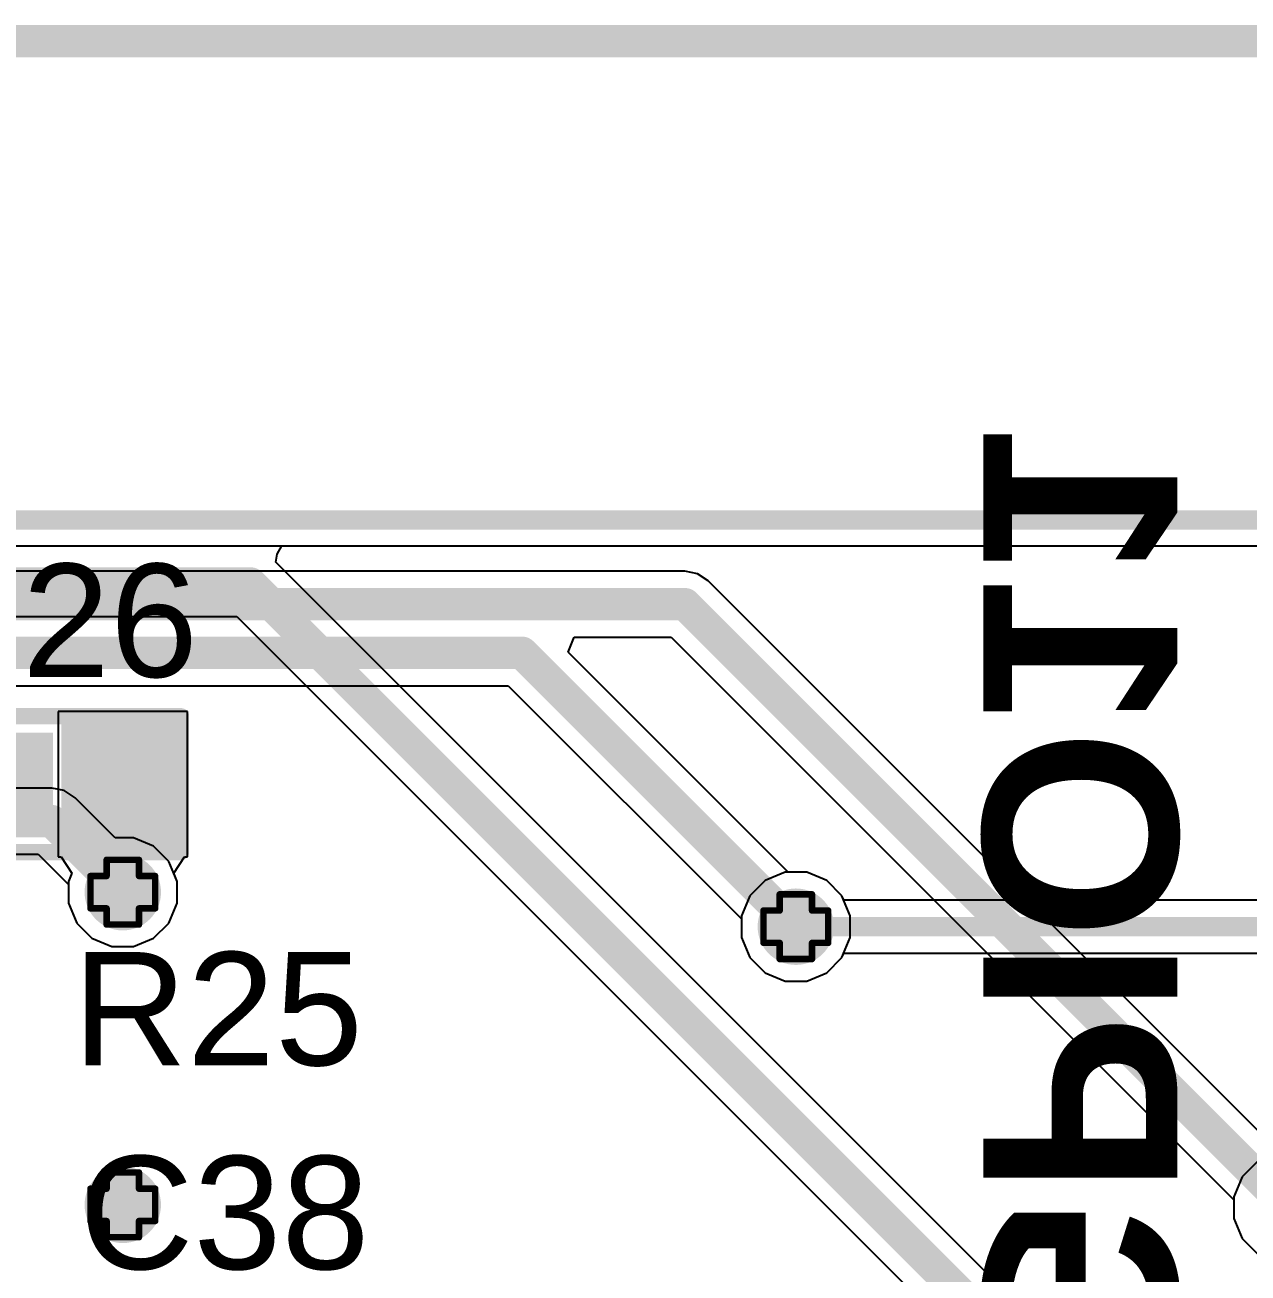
# Model space of a CAD drawing. Header units: inches. Extents: x -25 to 271, y -41 to 15.
# Drawn here: x 46.8 to 56.4, y 1.1 to 10.9 of the extents above; entities that cross this region are included whole.
import ezdxf

# ---------------------------------------------------------------- set-up
doc = ezdxf.new("R2010")
doc.units = ezdxf.units.IN
for name, color, linetype in [('Board_outline', 216, 'Continuous'), ('Bottom Layer', 5, 'Continuous'), ('Bottom Overlay', 54, 'Continuous'), ('Dimensions', 6, 'Continuous'), ('Drill Drawing', 1, 'Continuous'), ('Top Glue Points', 56, 'Continuous'), ('Top Layer', 1, 'Continuous'), ('Top Overlay', 2, 'Continuous'), ('Top Paste', 8, 'Continuous'), ('Top Solder', 216, 'Continuous'), ('Via Holes', 16, 'Continuous')]:
    doc.layers.add(name, color=color, linetype=linetype)
doc.styles.add('Arial', font='', dxfattribs={"height": 0.2})
doc.styles.add('Arial_Bold', font='', dxfattribs={"height": 0.2})
doc.styles.get('Arial').set_extended_font_data('Arial')
doc.styles.get('Arial_Bold').set_extended_font_data('Arial', bold=True)

# ---------------------------------------------------------------- blocks, each defined once
blk = doc.blocks.new('RES_0603_123')
at = {"layer": 'Top Layer'}
for points in [[(-0.381, 0.4445), (-0.381, -0.4445), (-1.143, -0.4445), (-1.143, 0.4445)], [(1.143, 0.4445), (1.143, -0.4445), (0.381, -0.4445), (0.381, 0.4445)]]:
    blk.add_hatch(color=1, dxfattribs=at).paths.add_polyline_path(points)
at = {"layer": 'Top Paste'}
for points in [[(-0.381, 0.4445), (-0.381, -0.4445), (-1.143, -0.4445), (-1.143, 0.4445)], [(1.143, 0.4445), (1.143, -0.4445), (0.381, -0.4445), (0.381, 0.4445)]]:
    blk.add_hatch(color=8, dxfattribs=at).paths.add_polyline_path(points)
at = {"layer": 'Top Solder'}
for points in [[(-0.2794, 0.5461), (-0.2794, -0.5461), (-1.2446, -0.5461), (-1.2446, 0.5461)], [(1.2446, 0.5461), (1.2446, -0.5461), (0.2794, -0.5461), (0.2794, 0.5461)]]:
    blk.add_hatch(color=216, dxfattribs=at).paths.add_polyline_path(points)
at = {"layer": 'Top Overlay'}
for points in [[(-1.2192, 0.5334, 0.127, 0.127, 0), (-1.2192, -0.5334, 0.127, 0.127, 0)], [(1.2192, 0.5334, 0.127, 0.127, 0), (-1.2192, 0.5334, 0.127, 0.127, 0)], [(1.2192, 0.5334, 0.127, 0.127, 0), (1.2192, -0.5334, 0.127, 0.127, 0)], [(1.2192, -0.5334, 0.127, 0.127, 0), (-1.2192, -0.5334, 0.127, 0.127, 0)]]:
    blk.add_lwpolyline(points, format="xyseb", dxfattribs=at)
for points in [[(-1.25095, 0.5334, 0.0635, 0.0635, 1), (-1.18745, 0.5334, 0.0635, 0.0635, 1)], [(-1.25095, 0.5334, 0.0635, 0.0635, 1), (-1.18745, 0.5334, 0.0635, 0.0635, 1)], [(1.18745, 0.5334, 0.0635, 0.0635, 1), (1.25095, 0.5334, 0.0635, 0.0635, 1)], [(1.18745, 0.5334, 0.0635, 0.0635, 1), (1.25095, 0.5334, 0.0635, 0.0635, 1)], [(-1.25095, -0.5334, 0.0635, 0.0635, 1), (-1.18745, -0.5334, 0.0635, 0.0635, 1)], [(-1.25095, -0.5334, 0.0635, 0.0635, 1), (-1.18745, -0.5334, 0.0635, 0.0635, 1)], [(1.18745, -0.5334, 0.0635, 0.0635, 1), (1.25095, -0.5334, 0.0635, 0.0635, 1)], [(1.18745, -0.5334, 0.0635, 0.0635, 1), (1.25095, -0.5334, 0.0635, 0.0635, 1)]]:
    blk.add_lwpolyline(points, format="xyseb", close=True, dxfattribs=at)

msp = doc.modelspace()

# ---------------------------------------------------------------- hatches: boundary and pattern name
at = {"layer": 'Bottom Layer'}
h = msp.add_hatch(color=5, dxfattribs=at)
edge = h.paths.add_edge_path()
edge.add_arc((47.5691, 4.0894), 0.3, 0, 360)
h = msp.add_hatch(color=5, dxfattribs=at)
edge = h.paths.add_edge_path()
edge.add_arc((52.8526, 3.8187), 0.3, 0, 360)
h = msp.add_hatch(color=5, dxfattribs=at)
edge = h.paths.add_edge_path()
edge.add_arc((47.5691, 1.6355), 0.3, 0, 360)
at = {"layer": 'Top Glue Points'}
msp.add_hatch(color=56, dxfattribs=at).paths.add_polyline_path([(46.621, 5.3412), (46.621, 4.5411), (47.0208, 4.5411), (47.0208, 5.3412)])
at = {"layer": 'Top Layer'}
h = msp.add_hatch(color=1, dxfattribs=at)
edge = h.paths.add_edge_path()
edge.add_arc((47.5691, 4.0894), 0.3, 0, 360)
h = msp.add_hatch(color=1, dxfattribs=at)
edge = h.paths.add_edge_path()
edge.add_arc((52.8526, 3.8187), 0.3, 0, 360)
h = msp.add_hatch(color=1, dxfattribs=at)
edge = h.paths.add_edge_path()
edge.add_arc((47.5691, 1.6355), 0.3, 0, 360)
at = {"layer": 'Via Holes'}
h = msp.add_hatch(color=7, dxfattribs=at)
edge = h.paths.add_edge_path()
edge.add_arc((47.5691, 4.0894), 0.15, 0, 360)
h = msp.add_hatch(color=7, dxfattribs=at)
edge = h.paths.add_edge_path()
edge.add_arc((52.8526, 3.8187), 0.15, 0, 360)
h = msp.add_hatch(color=7, dxfattribs=at)
edge = h.paths.add_edge_path()
edge.add_arc((47.5691, 1.6355), 0.15, 0, 360)

# ---------------------------------------------------------------- linework, layer by layer
at = {"layer": 'Board_outline'}
msp.add_lwpolyline([(-16.5189, 7.0114, 0.1524, 0.1524, 0), (73.4811, 7.0114, 0.1524, 0.1524, 0)], format="xyseb", dxfattribs=at)
at = {"layer": 'Bottom Layer'}
for p, q in [((14.3928, 6.8075), (73.4812, 6.8075)), ((51.9817, 6.609), (28.2171, 6.609)), ((52.0808, 6.5893), (51.9817, 6.609)), ((52.1648, 6.5331), (52.0808, 6.5893)), ((56.6574, 2.0405), (52.1648, 6.5331)), ((51.0639, 5.9737), (51.1125, 6.091)), ((51.1125, 6.091), (51.8744, 6.091)), ((51.8744, 6.091), (56.2912, 1.6742)), ((52.7918, 4.2457), (51.0639, 5.9737)), ((28.9467, 5.71), (50.5951, 5.71)), ((50.5951, 5.71), (52.4256, 3.8795)), ((47.0109, 4.9066), (43.2556, 4.9066)), ((47.1101, 4.8868), (47.0109, 4.9066)), ((47.1941, 4.8307), (47.1101, 4.8868)), ((47.5084, 4.5164), (47.1941, 4.8307)), ((47.6541, 4.5164), (47.5084, 4.5164)), ((47.811, 4.4514), (47.6541, 4.5164)), ((47.9311, 4.3313), (47.811, 4.4514)), ((44.2276, 4.3886), (46.9037, 4.3886)), ((46.9037, 4.3886), (47.1421, 4.1502)), ((47.9961, 4.1743), (47.9311, 4.3313)), ((52.9375, 4.2457), (52.7918, 4.2457)), ((53.0945, 4.1807), (52.9375, 4.2457)), ((47.1421, 4.1502), (47.1421, 4.0045)), ((47.9961, 4.0045), (47.9961, 4.1743)), ((53.2146, 4.0606), (53.0945, 4.1807)), ((53.2796, 3.9037), (53.2146, 4.0606)), ((47.1421, 4.0045), (47.2071, 3.8475)), ((47.9311, 3.8475), (47.9961, 4.0045)), ((47.2071, 3.8475), (47.3273, 3.7274)), ((47.811, 3.7274), (47.9311, 3.8475)), ((52.4256, 3.8795), (52.4256, 3.7338)), ((53.2796, 3.7338), (53.2796, 3.9037)), ((47.3273, 3.7274), (47.4842, 3.6624)), ((47.6541, 3.6624), (47.811, 3.7274)), ((52.4256, 3.7338), (52.4906, 3.5769)), ((53.2146, 3.5769), (53.2796, 3.7338)), ((47.4842, 3.6624), (47.6541, 3.6624)), ((52.4906, 3.5769), (52.6107, 3.4567)), ((53.0945, 3.4567), (53.2146, 3.5769)), ((52.6107, 3.4567), (52.7677, 3.3917)), ((52.9375, 3.3917), (53.0945, 3.4567)), ((52.7677, 3.3917), (52.9375, 3.3917)), ((56.2912, 1.6742), (56.2912, 1.5285)), ((56.2912, 1.5285), (56.3562, 1.3716)), ((56.3562, 1.3716), (56.4763, 1.2515))]:
    msp.add_line(p, q, dxfattribs=at)
for points in [[(28.2171, 6.35, 0.254, 0.254, 0), (51.9817, 6.35, 0.254, 0.254, 0)], [(51.9817, 6.35, 0.254, 0.254, 0), (56.7182, 1.6135, 0.254, 0.254, 0)], [(28.8394, 5.969, 0.254, 0.254, 0), (50.7023, 5.969, 0.254, 0.254, 0)], [(50.7023, 5.969, 0.254, 0.254, 0), (52.8526, 3.8187, 0.254, 0.254, 0)], [(43.2556, 4.6476, 0.254, 0.254, 0), (47.0109, 4.6476, 0.254, 0.254, 0)], [(47.0109, 4.6476, 0.254, 0.254, 0), (47.5691, 4.0894, 0.254, 0.254, 0)]]:
    msp.add_lwpolyline(points, format="xyseb", dxfattribs=at)
for points in [[(51.9182, 6.35, 0.127, 0.127, 1), (52.0452, 6.35, 0.127, 0.127, 1)], [(51.9182, 6.35, 0.127, 0.127, 1), (52.0452, 6.35, 0.127, 0.127, 1)], [(50.6388, 5.969, 0.127, 0.127, 1), (50.7658, 5.969, 0.127, 0.127, 1)], [(50.6388, 5.969, 0.127, 0.127, 1), (50.7658, 5.969, 0.127, 0.127, 1)], [(46.9474, 4.6476, 0.127, 0.127, 1), (47.0744, 4.6476, 0.127, 0.127, 1)], [(46.9474, 4.6476, 0.127, 0.127, 1), (47.0744, 4.6476, 0.127, 0.127, 1)], [(47.5056, 4.0894, 0.127, 0.127, 1), (47.6326, 4.0894, 0.127, 0.127, 1)], [(52.7891, 3.8187, 0.127, 0.127, 1), (52.9161, 3.8187, 0.127, 0.127, 1)]]:
    msp.add_lwpolyline(points, format="xyseb", close=True, dxfattribs=at)
at = {"layer": 'Dimensions'}
msp.add_lwpolyline([(35.3369, 10.7696, 0.254, 0.254, 0), (74.9198, 10.7696, 0.254, 0.254, 0)], format="xyseb", dxfattribs=at)
at = {"layer": 'Drill Drawing'}
for points in [[(47.4421, 4.2164, 0.0508, 0.0508, 0), (47.4421, 4.3434, 0.0508, 0.0508, 0)], [(47.4421, 4.3434, 0.0508, 0.0508, 0), (47.6961, 4.3434, 0.0508, 0.0508, 0)], [(47.6961, 4.2164, 0.0508, 0.0508, 0), (47.6961, 4.3434, 0.0508, 0.0508, 0)], [(47.3151, 3.9624, 0.0508, 0.0508, 0), (47.3151, 4.2164, 0.0508, 0.0508, 0)], [(47.3151, 4.2164, 0.0508, 0.0508, 0), (47.4421, 4.2164, 0.0508, 0.0508, 0)], [(47.6961, 4.2164, 0.0508, 0.0508, 0), (47.8231, 4.2164, 0.0508, 0.0508, 0)], [(47.8231, 3.9624, 0.0508, 0.0508, 0), (47.8231, 4.2164, 0.0508, 0.0508, 0)], [(52.7256, 3.9457, 0.0508, 0.0508, 0), (52.7256, 4.0727, 0.0508, 0.0508, 0)], [(52.7256, 4.0727, 0.0508, 0.0508, 0), (52.9796, 4.0727, 0.0508, 0.0508, 0)], [(52.9796, 3.9457, 0.0508, 0.0508, 0), (52.9796, 4.0727, 0.0508, 0.0508, 0)], [(47.3151, 3.9624, 0.0508, 0.0508, 0), (47.4421, 3.9624, 0.0508, 0.0508, 0)], [(47.4421, 3.8354, 0.0508, 0.0508, 0), (47.4421, 3.9624, 0.0508, 0.0508, 0)], [(47.6961, 3.9624, 0.0508, 0.0508, 0), (47.8231, 3.9624, 0.0508, 0.0508, 0)], [(47.6961, 3.8354, 0.0508, 0.0508, 0), (47.6961, 3.9624, 0.0508, 0.0508, 0)], [(52.5986, 3.6917, 0.0508, 0.0508, 0), (52.5986, 3.9457, 0.0508, 0.0508, 0)], [(52.5986, 3.9457, 0.0508, 0.0508, 0), (52.7256, 3.9457, 0.0508, 0.0508, 0)], [(52.9796, 3.9457, 0.0508, 0.0508, 0), (53.1066, 3.9457, 0.0508, 0.0508, 0)], [(53.1066, 3.6917, 0.0508, 0.0508, 0), (53.1066, 3.9457, 0.0508, 0.0508, 0)], [(47.4421, 3.8354, 0.0508, 0.0508, 0), (47.6961, 3.8354, 0.0508, 0.0508, 0)], [(52.5986, 3.6917, 0.0508, 0.0508, 0), (52.7256, 3.6917, 0.0508, 0.0508, 0)], [(52.7256, 3.5647, 0.0508, 0.0508, 0), (52.7256, 3.6917, 0.0508, 0.0508, 0)], [(52.9796, 3.6917, 0.0508, 0.0508, 0), (53.1066, 3.6917, 0.0508, 0.0508, 0)], [(52.9796, 3.5647, 0.0508, 0.0508, 0), (52.9796, 3.6917, 0.0508, 0.0508, 0)], [(52.7256, 3.5647, 0.0508, 0.0508, 0), (52.9796, 3.5647, 0.0508, 0.0508, 0)], [(47.4421, 1.7625, 0.0508, 0.0508, 0), (47.4421, 1.8895, 0.0508, 0.0508, 0)], [(47.4421, 1.8895, 0.0508, 0.0508, 0), (47.6961, 1.8895, 0.0508, 0.0508, 0)], [(47.6961, 1.7625, 0.0508, 0.0508, 0), (47.6961, 1.8895, 0.0508, 0.0508, 0)], [(47.3151, 1.5085, 0.0508, 0.0508, 0), (47.3151, 1.7625, 0.0508, 0.0508, 0)], [(47.3151, 1.7625, 0.0508, 0.0508, 0), (47.4421, 1.7625, 0.0508, 0.0508, 0)], [(47.6961, 1.7625, 0.0508, 0.0508, 0), (47.8231, 1.7625, 0.0508, 0.0508, 0)], [(47.8231, 1.5085, 0.0508, 0.0508, 0), (47.8231, 1.7625, 0.0508, 0.0508, 0)], [(47.3151, 1.5085, 0.0508, 0.0508, 0), (47.4421, 1.5085, 0.0508, 0.0508, 0)], [(47.4421, 1.3815, 0.0508, 0.0508, 0), (47.4421, 1.5085, 0.0508, 0.0508, 0)], [(47.6961, 1.5085, 0.0508, 0.0508, 0), (47.8231, 1.5085, 0.0508, 0.0508, 0)], [(47.6961, 1.3815, 0.0508, 0.0508, 0), (47.6961, 1.5085, 0.0508, 0.0508, 0)], [(47.4421, 1.3815, 0.0508, 0.0508, 0), (47.6961, 1.3815, 0.0508, 0.0508, 0)]]:
    msp.add_lwpolyline(points, format="xyseb", dxfattribs=at)
for points in [[(47.4294, 4.3434, 0.0254, 0.0254, 1), (47.4548, 4.3434, 0.0254, 0.0254, 1)], [(47.4294, 4.3434, 0.0254, 0.0254, 1), (47.4548, 4.3434, 0.0254, 0.0254, 1)], [(47.6834, 4.3434, 0.0254, 0.0254, 1), (47.7088, 4.3434, 0.0254, 0.0254, 1)], [(47.6834, 4.3434, 0.0254, 0.0254, 1), (47.7088, 4.3434, 0.0254, 0.0254, 1)], [(47.3024, 4.2164, 0.0254, 0.0254, 1), (47.3278, 4.2164, 0.0254, 0.0254, 1)], [(47.3024, 4.2164, 0.0254, 0.0254, 1), (47.3278, 4.2164, 0.0254, 0.0254, 1)], [(47.4294, 4.2164, 0.0254, 0.0254, 1), (47.4548, 4.2164, 0.0254, 0.0254, 1)], [(47.4294, 4.2164, 0.0254, 0.0254, 1), (47.4548, 4.2164, 0.0254, 0.0254, 1)], [(47.6834, 4.2164, 0.0254, 0.0254, 1), (47.7088, 4.2164, 0.0254, 0.0254, 1)], [(47.6834, 4.2164, 0.0254, 0.0254, 1), (47.7088, 4.2164, 0.0254, 0.0254, 1)], [(47.8104, 4.2164, 0.0254, 0.0254, 1), (47.8358, 4.2164, 0.0254, 0.0254, 1)], [(47.8104, 4.2164, 0.0254, 0.0254, 1), (47.8358, 4.2164, 0.0254, 0.0254, 1)], [(52.7129, 4.0727, 0.0254, 0.0254, 1), (52.7383, 4.0727, 0.0254, 0.0254, 1)], [(52.7129, 4.0727, 0.0254, 0.0254, 1), (52.7383, 4.0727, 0.0254, 0.0254, 1)], [(52.9669, 4.0727, 0.0254, 0.0254, 1), (52.9923, 4.0727, 0.0254, 0.0254, 1)], [(52.9669, 4.0727, 0.0254, 0.0254, 1), (52.9923, 4.0727, 0.0254, 0.0254, 1)], [(47.3024, 3.9624, 0.0254, 0.0254, 1), (47.3278, 3.9624, 0.0254, 0.0254, 1)], [(47.3024, 3.9624, 0.0254, 0.0254, 1), (47.3278, 3.9624, 0.0254, 0.0254, 1)], [(47.4294, 3.9624, 0.0254, 0.0254, 1), (47.4548, 3.9624, 0.0254, 0.0254, 1)], [(47.4294, 3.9624, 0.0254, 0.0254, 1), (47.4548, 3.9624, 0.0254, 0.0254, 1)], [(47.6834, 3.9624, 0.0254, 0.0254, 1), (47.7088, 3.9624, 0.0254, 0.0254, 1)], [(47.6834, 3.9624, 0.0254, 0.0254, 1), (47.7088, 3.9624, 0.0254, 0.0254, 1)], [(47.8104, 3.9624, 0.0254, 0.0254, 1), (47.8358, 3.9624, 0.0254, 0.0254, 1)], [(47.8104, 3.9624, 0.0254, 0.0254, 1), (47.8358, 3.9624, 0.0254, 0.0254, 1)], [(52.5859, 3.9457, 0.0254, 0.0254, 1), (52.6113, 3.9457, 0.0254, 0.0254, 1)], [(52.5859, 3.9457, 0.0254, 0.0254, 1), (52.6113, 3.9457, 0.0254, 0.0254, 1)], [(52.7129, 3.9457, 0.0254, 0.0254, 1), (52.7383, 3.9457, 0.0254, 0.0254, 1)], [(52.7129, 3.9457, 0.0254, 0.0254, 1), (52.7383, 3.9457, 0.0254, 0.0254, 1)], [(52.9669, 3.9457, 0.0254, 0.0254, 1), (52.9923, 3.9457, 0.0254, 0.0254, 1)], [(52.9669, 3.9457, 0.0254, 0.0254, 1), (52.9923, 3.9457, 0.0254, 0.0254, 1)], [(53.0939, 3.9457, 0.0254, 0.0254, 1), (53.1193, 3.9457, 0.0254, 0.0254, 1)], [(53.0939, 3.9457, 0.0254, 0.0254, 1), (53.1193, 3.9457, 0.0254, 0.0254, 1)], [(47.4294, 3.8354, 0.0254, 0.0254, 1), (47.4548, 3.8354, 0.0254, 0.0254, 1)], [(47.4294, 3.8354, 0.0254, 0.0254, 1), (47.4548, 3.8354, 0.0254, 0.0254, 1)], [(47.6834, 3.8354, 0.0254, 0.0254, 1), (47.7088, 3.8354, 0.0254, 0.0254, 1)], [(47.6834, 3.8354, 0.0254, 0.0254, 1), (47.7088, 3.8354, 0.0254, 0.0254, 1)], [(52.5859, 3.6917, 0.0254, 0.0254, 1), (52.6113, 3.6917, 0.0254, 0.0254, 1)], [(52.5859, 3.6917, 0.0254, 0.0254, 1), (52.6113, 3.6917, 0.0254, 0.0254, 1)], [(52.7129, 3.6917, 0.0254, 0.0254, 1), (52.7383, 3.6917, 0.0254, 0.0254, 1)], [(52.7129, 3.6917, 0.0254, 0.0254, 1), (52.7383, 3.6917, 0.0254, 0.0254, 1)], [(52.9669, 3.6917, 0.0254, 0.0254, 1), (52.9923, 3.6917, 0.0254, 0.0254, 1)], [(52.9669, 3.6917, 0.0254, 0.0254, 1), (52.9923, 3.6917, 0.0254, 0.0254, 1)], [(53.0939, 3.6917, 0.0254, 0.0254, 1), (53.1193, 3.6917, 0.0254, 0.0254, 1)], [(53.0939, 3.6917, 0.0254, 0.0254, 1), (53.1193, 3.6917, 0.0254, 0.0254, 1)], [(52.7129, 3.5647, 0.0254, 0.0254, 1), (52.7383, 3.5647, 0.0254, 0.0254, 1)], [(52.7129, 3.5647, 0.0254, 0.0254, 1), (52.7383, 3.5647, 0.0254, 0.0254, 1)], [(52.9669, 3.5647, 0.0254, 0.0254, 1), (52.9923, 3.5647, 0.0254, 0.0254, 1)], [(52.9669, 3.5647, 0.0254, 0.0254, 1), (52.9923, 3.5647, 0.0254, 0.0254, 1)], [(47.4294, 1.8895, 0.0254, 0.0254, 1), (47.4548, 1.8895, 0.0254, 0.0254, 1)], [(47.4294, 1.8895, 0.0254, 0.0254, 1), (47.4548, 1.8895, 0.0254, 0.0254, 1)], [(47.6834, 1.8895, 0.0254, 0.0254, 1), (47.7088, 1.8895, 0.0254, 0.0254, 1)], [(47.6834, 1.8895, 0.0254, 0.0254, 1), (47.7088, 1.8895, 0.0254, 0.0254, 1)], [(47.3024, 1.7625, 0.0254, 0.0254, 1), (47.3278, 1.7625, 0.0254, 0.0254, 1)], [(47.3024, 1.7625, 0.0254, 0.0254, 1), (47.3278, 1.7625, 0.0254, 0.0254, 1)], [(47.4294, 1.7625, 0.0254, 0.0254, 1), (47.4548, 1.7625, 0.0254, 0.0254, 1)], [(47.4294, 1.7625, 0.0254, 0.0254, 1), (47.4548, 1.7625, 0.0254, 0.0254, 1)], [(47.6834, 1.7625, 0.0254, 0.0254, 1), (47.7088, 1.7625, 0.0254, 0.0254, 1)], [(47.6834, 1.7625, 0.0254, 0.0254, 1), (47.7088, 1.7625, 0.0254, 0.0254, 1)], [(47.8104, 1.7625, 0.0254, 0.0254, 1), (47.8358, 1.7625, 0.0254, 0.0254, 1)], [(47.8104, 1.7625, 0.0254, 0.0254, 1), (47.8358, 1.7625, 0.0254, 0.0254, 1)], [(47.3024, 1.5085, 0.0254, 0.0254, 1), (47.3278, 1.5085, 0.0254, 0.0254, 1)], [(47.3024, 1.5085, 0.0254, 0.0254, 1), (47.3278, 1.5085, 0.0254, 0.0254, 1)], [(47.4294, 1.5085, 0.0254, 0.0254, 1), (47.4548, 1.5085, 0.0254, 0.0254, 1)], [(47.4294, 1.5085, 0.0254, 0.0254, 1), (47.4548, 1.5085, 0.0254, 0.0254, 1)], [(47.6834, 1.5085, 0.0254, 0.0254, 1), (47.7088, 1.5085, 0.0254, 0.0254, 1)], [(47.6834, 1.5085, 0.0254, 0.0254, 1), (47.7088, 1.5085, 0.0254, 0.0254, 1)], [(47.8104, 1.5085, 0.0254, 0.0254, 1), (47.8358, 1.5085, 0.0254, 0.0254, 1)], [(47.8104, 1.5085, 0.0254, 0.0254, 1), (47.8358, 1.5085, 0.0254, 0.0254, 1)], [(47.4294, 1.3815, 0.0254, 0.0254, 1), (47.4548, 1.3815, 0.0254, 0.0254, 1)], [(47.4294, 1.3815, 0.0254, 0.0254, 1), (47.4548, 1.3815, 0.0254, 0.0254, 1)], [(47.6834, 1.3815, 0.0254, 0.0254, 1), (47.7088, 1.3815, 0.0254, 0.0254, 1)], [(47.6834, 1.3815, 0.0254, 0.0254, 1), (47.7088, 1.3815, 0.0254, 0.0254, 1)]]:
    msp.add_lwpolyline(points, format="xyseb", close=True, dxfattribs=at)
at = {"layer": 'Top Layer'}
for p, q in [((48.7811, 6.7431), (48.8166, 6.8075)), ((48.8166, 6.8075), (62.0256, 6.8075)), ((48.7705, 6.6805), (48.7811, 6.7431)), ((62.5783, -7.1274), (48.7705, 6.6805)), ((45.3382, 6.2537), (48.4647, 6.2537)), ((48.4647, 6.2537), (62.2121, -7.4936)), ((48.0771, 5.509), (47.0611, 5.509)), ((47.0611, 5.509), (47.0611, 4.366)), ((48.0771, 4.366), (48.0771, 5.509)), ((47.0611, 4.366), (47.0841, 4.366)), ((47.0841, 4.366), (47.1689, 4.239)), ((47.9693, 4.239), (48.0542, 4.366)), ((48.0542, 4.366), (48.0771, 4.366)), ((47.1689, 4.239), (47.1421, 4.1743)), ((47.9961, 4.1743), (47.9693, 4.239)), ((52.7677, 4.2457), (52.6107, 4.1807)), ((52.9375, 4.2457), (52.7677, 4.2457)), ((53.0945, 4.1807), (52.9375, 4.2457)), ((47.1421, 4.1743), (47.1421, 4.0045)), ((47.9961, 4.0045), (47.9961, 4.1743)), ((52.6107, 4.1807), (52.4906, 4.0606)), ((53.2146, 4.0606), (53.0945, 4.1807)), ((52.4906, 4.0606), (52.4256, 3.9037)), ((53.229, 4.0259), (53.2146, 4.0606)), ((65.5995, 4.0259), (53.229, 4.0259)), ((47.1421, 4.0045), (47.2071, 3.8475)), ((47.9311, 3.8475), (47.9961, 4.0045)), ((47.2071, 3.8475), (47.3273, 3.7274)), ((47.811, 3.7274), (47.9311, 3.8475)), ((52.4256, 3.9037), (52.4256, 3.7338)), ((47.3273, 3.7274), (47.4842, 3.6624)), ((47.6541, 3.6624), (47.811, 3.7274)), ((52.4256, 3.7338), (52.4906, 3.5769)), ((47.4842, 3.6624), (47.6541, 3.6624)), ((52.4906, 3.5769), (52.6107, 3.4567)), ((53.0945, 3.4567), (53.2146, 3.5769)), ((53.2146, 3.5769), (53.229, 3.6116)), ((53.229, 3.6116), (65.5136, 3.6116)), ((52.6107, 3.4567), (52.7677, 3.3917)), ((52.9375, 3.3917), (53.0945, 3.4567)), ((52.7677, 3.3917), (52.9375, 3.3917)), ((56.4763, 1.9755), (56.3562, 1.8553)), ((56.3562, 1.8553), (56.2912, 1.6984)), ((56.2912, 1.6984), (56.2912, 1.5285)), ((56.2912, 1.5285), (56.3562, 1.3716)), ((56.3562, 1.3716), (56.4763, 1.2515))]:
    msp.add_line(p, q, dxfattribs=at)
for points in [[(-3.9341, 6.5127, 0.254, 0.254, 0), (48.572, 6.5127, 0.254, 0.254, 0)], [(48.572, 6.5127, 0.254, 0.254, 0), (62.3952, -7.3105, 0.254, 0.254, 0)], [(47.5691, 4.0894, 0.254, 0.254, 0), (47.5691, 4.7683, 0.254, 0.254, 0)], [(52.8526, 3.8187, 0.1524, 0.1524, 0), (65.5995, 3.8187, 0.1524, 0.1524, 0)]]:
    msp.add_lwpolyline(points, format="xyseb", dxfattribs=at)
for points in [[(48.5085, 6.5127, 0.127, 0.127, 1), (48.6355, 6.5127, 0.127, 0.127, 1)], [(48.5085, 6.5127, 0.127, 0.127, 1), (48.6355, 6.5127, 0.127, 0.127, 1)], [(47.5056, 4.7683, 0.127, 0.127, 1), (47.6326, 4.7683, 0.127, 0.127, 1)], [(47.5056, 4.0894, 0.127, 0.127, 1), (47.6326, 4.0894, 0.127, 0.127, 1)], [(52.8145, 3.8187, 0.0762, 0.0762, 1), (52.8907, 3.8187, 0.0762, 0.0762, 1)]]:
    msp.add_lwpolyline(points, format="xyseb", close=True, dxfattribs=at)

# ---------------------------------------------------------------- block references
at = {"rotation": 180}
msp.add_blockref('RES_0603_123', (46.8071, 4.9375), dxfattribs=at)

# ---------------------------------------------------------------- texts
at = {"layer": 'Bottom Overlay', "style": 'Arial_Bold', "text_generation_flag": 2}
msp.add_text('GPIO11', height=1.524, rotation=270, dxfattribs=at).set_placement((54.3235, 0.0508))
at = {"layer": 'Top Overlay', "style": 'Arial'}
for s, p in [('R26', (45.8812, 5.7786)), ('R25', (47.1766, 2.7306)), ('C38', (47.2274, 1.1304))]:
    msp.add_text(s, height=0.889, dxfattribs=at).set_placement(p)

doc.saveas('drawing.dxf')
